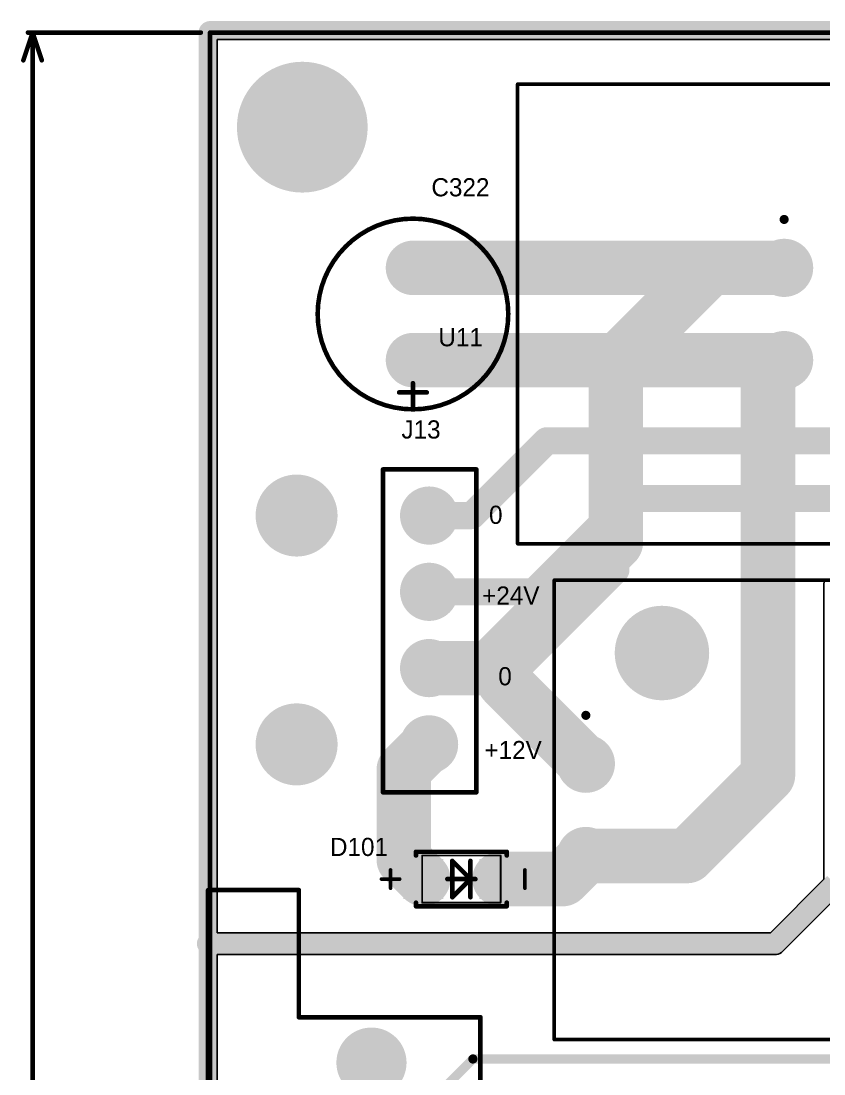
# Model space of a CAD drawing. Header units: millimetres. Extents: x 37 to 228, y -28 to 210.
# Drawn here: x 36.6 to 80.8, y 152.4 to 210.3 of the extents above; entities that cross this region are included whole.
import ezdxf

# ---------------------------------------------------------------- set-up
doc = ezdxf.new("R2010")
doc.units = ezdxf.units.MM
for name, color, linetype in [('BottomLayer', 5, 'Continuous'), ('BottomSolder', 6, 'Continuous'), ('InternalPlane1', 76, 'Continuous'), ('InternalPlane2', 16, 'Continuous'), ('KeepOutLayer', 6, 'Continuous'), ('Mechanical13', 56, 'Continuous'), ('Mechanical15', 56, 'Continuous'), ('MultiLayer', 9, 'Continuous'), ('TopLayer', 1, 'Continuous'), ('TopOverlay', 2, 'Continuous'), ('TopPaste', 8, 'Continuous'), ('TopSolder', 216, 'Continuous')]:
    doc.layers.add(name, color=color, linetype=linetype)

# ---------------------------------------------------------------- blocks, each defined once
blk = doc.blocks.new('CAP_0_2_3')
at = {"layer": 'BottomLayer', "const_width": 1.25}
for points in [[(-3.165, 0, 1), (-1.915, 0, 1)], [(1.915, 0, 1), (3.165, 0, 1)]]:
    blk.add_lwpolyline(points, format="xyb", close=True, dxfattribs=at)
at = {"layer": 'BottomSolder', "const_width": 1.352}
for points in [[(-3.216, 0, 1), (-1.864, 0, 1)], [(1.864, 0, 1), (3.216, 0, 1)]]:
    blk.add_lwpolyline(points, format="xyb", close=True, dxfattribs=at)
at = {"layer": 'InternalPlane1', "const_width": 1.258}
for points in [[(-3.169, 0, 1), (-1.911, 0, 1)], [(1.911, 0, 1), (3.169, 0, 1)]]:
    blk.add_lwpolyline(points, format="xyb", close=True, dxfattribs=at)
at = {"layer": 'InternalPlane2', "const_width": 1.258}
for points in [[(-3.169, 0, 1), (-1.911, 0, 1)], [(1.911, 0, 1), (3.169, 0, 1)]]:
    blk.add_lwpolyline(points, format="xyb", close=True, dxfattribs=at)
at = {"layer": 'MultiLayer', "const_width": 1.25}
for points in [[(-3.165, 0, 1), (-1.915, 0, 1)], [(1.915, 0, 1), (3.165, 0, 1)]]:
    blk.add_lwpolyline(points, format="xyb", close=True, dxfattribs=at)
at = {"layer": 'TopLayer', "const_width": 1.25}
for points in [[(-3.165, 0, 1), (-1.915, 0, 1)], [(1.915, 0, 1), (3.165, 0, 1)]]:
    blk.add_lwpolyline(points, format="xyb", close=True, dxfattribs=at)
at = {"layer": 'TopOverlay'}
for points, const_width in [([(5.25, 0, 1), (-5.25, 0, 1)], 0.25), ([(4.255, 0.762, 1), (4.381, 0.762, 1)], 0.127), ([(-5.312, 0, 1), (-5.188, 0, 1)], 0.125), ([(3.747, 0, 1), (3.873, 0, 1)], 0.127), ([(5.016, 0, 1), (5.144, 0, 1)], 0.127), ([(5.188, 0, 1), (5.312, 0, 1)], 0.125), ([(4.255, -0.762, 1), (4.381, -0.762, 1)], 0.127)]:
    blk.add_lwpolyline(points, format="xyb", close=True, dxfattribs=dict(at, const_width=const_width))
at = {"layer": 'TopOverlay', "const_width": 0.254}
for points in [[(4.318, -0.762), (4.318, 0.762)], [(5.08, 0), (3.81, 0)]]:
    blk.add_lwpolyline(points, dxfattribs=at)
at = {"layer": 'TopSolder', "const_width": 1.352}
for points in [[(-3.216, 0, 1), (-1.864, 0, 1)], [(1.864, 0, 1), (3.216, 0, 1)]]:
    blk.add_lwpolyline(points, format="xyb", close=True, dxfattribs=at)
blk = doc.blocks.new('CON_AMP35_102')
at = {"layer": 'BottomLayer', "const_width": 1.25}
blk.add_lwpolyline([(27.875, 0, 1), (29.125, 0, 1)], format="xyb", close=True, dxfattribs=at)
at = {"layer": 'BottomSolder', "const_width": 1.352}
blk.add_lwpolyline([(27.824, 0, 1), (29.176, 0, 1)], format="xyb", close=True, dxfattribs=at)
at = {"layer": 'InternalPlane1', "const_width": 1.933}
blk.add_lwpolyline([(27.533, 0, 1), (29.466, 0, 1)], format="xyb", close=True, dxfattribs=at)
at = {"layer": 'InternalPlane2', "const_width": 1.933}
blk.add_lwpolyline([(27.533, 0, 1), (29.466, 0, 1)], format="xyb", close=True, dxfattribs=at)
at = {"layer": 'MultiLayer', "const_width": 1.25}
blk.add_lwpolyline([(27.875, 0, 1), (29.125, 0, 1)], format="xyb", close=True, dxfattribs=at)
at = {"layer": 'TopLayer', "const_width": 1.25}
blk.add_lwpolyline([(27.875, 0, 1), (29.125, 0, 1)], format="xyb", close=True, dxfattribs=at)
at = {"layer": 'TopOverlay', "const_width": 0.254}
for points in [[(-38, 9), (38, 9)], [(38, 9), (38, 4)], [(31, 4), (38, 4)], [(31, 4), (31, -6)], [(-31, -6), (31, -6)]]:
    blk.add_lwpolyline(points, dxfattribs=at)
at = {"layer": 'TopOverlay', "const_width": 0.127}
for points in [[(37.937, 9, 1), (38.064, 9, 1)], [(37.937, 9, 1), (38.064, 9, 1)], [(30.936, 4, 1), (31.063, 4, 1)], [(30.936, 4, 1), (31.063, 4, 1)], [(37.937, 4, 1), (38.064, 4, 1)], [(37.937, 4, 1), (38.064, 4, 1)], [(30.936, -6, 1), (31.063, -6, 1)], [(30.936, -6, 1), (31.063, -6, 1)]]:
    blk.add_lwpolyline(points, format="xyb", close=True, dxfattribs=at)
at = {"layer": 'TopSolder', "const_width": 1.352}
blk.add_lwpolyline([(27.824, 0, 1), (29.176, 0, 1)], format="xyb", close=True, dxfattribs=at)
blk = doc.blocks.new('CON_1X4_4_2___L____2_119')
at = {"layer": 'BottomLayer'}
for points, const_width in [([(-6.935, 7.3, 1), (-5.665, 7.3, 1)], 1.27), ([(5.665, 7.3, 1), (6.935, 7.3, 1)], 1.27), ([(-7.05, 0, 1), (-5.55, 0, 1)], 1.5), ([(-2.85, 0, 1), (-1.35, 0, 1)], 1.5), ([(1.35, 0, 1), (2.85, 0, 1)], 1.5), ([(5.55, 0, 1), (7.05, 0, 1)], 1.5)]:
    blk.add_lwpolyline(points, format="xyb", close=True, dxfattribs=dict(at, const_width=const_width))
at = {"layer": 'BottomSolder'}
for points, const_width in [([(-6.986, 7.3, 1), (-5.614, 7.3, 1)], 1.372), ([(5.614, 7.3, 1), (6.986, 7.3, 1)], 1.372), ([(-7.101, 0, 1), (-5.499, 0, 1)], 1.602), ([(-2.901, 0, 1), (-1.299, 0, 1)], 1.602), ([(1.299, 0, 1), (2.901, 0, 1)], 1.602), ([(5.499, 0, 1), (7.101, 0, 1)], 1.602)]:
    blk.add_lwpolyline(points, format="xyb", close=True, dxfattribs=dict(at, const_width=const_width))
at = {"layer": 'InternalPlane1'}
for points, const_width in [([(-7.429, 7.3, 1), (-5.171, 7.3, 1)], 2.258), ([(5.171, 7.3, 1), (7.429, 7.3, 1)], 2.258), ([(-7.054, 0, 1), (-5.546, 0, 1)], 1.508), ([(-2.854, 0, 1), (-1.346, 0, 1)], 1.508), ([(1.346, 0, 1), (2.854, 0, 1)], 1.508), ([(5.546, 0, 1), (7.054, 0, 1)], 1.508)]:
    blk.add_lwpolyline(points, format="xyb", close=True, dxfattribs=dict(at, const_width=const_width))
at = {"layer": 'InternalPlane2'}
for points, const_width in [([(-7.429, 7.3, 1), (-5.171, 7.3, 1)], 2.258), ([(5.171, 7.3, 1), (7.429, 7.3, 1)], 2.258), ([(-7.054, 0, 1), (-5.546, 0, 1)], 1.508), ([(-2.854, 0, 1), (-1.346, 0, 1)], 1.508), ([(1.346, 0, 1), (2.854, 0, 1)], 1.508), ([(5.546, 0, 1), (7.054, 0, 1)], 1.508)]:
    blk.add_lwpolyline(points, format="xyb", close=True, dxfattribs=dict(at, const_width=const_width))
at = {"layer": 'MultiLayer'}
for points, const_width in [([(-6.935, 7.3, 1), (-5.665, 7.3, 1)], 1.27), ([(5.665, 7.3, 1), (6.935, 7.3, 1)], 1.27), ([(-7.05, 0, 1), (-5.55, 0, 1)], 1.5), ([(-2.85, 0, 1), (-1.35, 0, 1)], 1.5), ([(1.35, 0, 1), (2.85, 0, 1)], 1.5), ([(5.55, 0, 1), (7.05, 0, 1)], 1.5)]:
    blk.add_lwpolyline(points, format="xyb", close=True, dxfattribs=dict(at, const_width=const_width))
at = {"layer": 'TopLayer'}
for points, const_width in [([(-6.935, 7.3, 1), (-5.665, 7.3, 1)], 1.27), ([(5.665, 7.3, 1), (6.935, 7.3, 1)], 1.27), ([(-7.05, 0, 1), (-5.55, 0, 1)], 1.5), ([(-2.85, 0, 1), (-1.35, 0, 1)], 1.5), ([(1.35, 0, 1), (2.85, 0, 1)], 1.5), ([(5.55, 0, 1), (7.05, 0, 1)], 1.5)]:
    blk.add_lwpolyline(points, format="xyb", close=True, dxfattribs=dict(at, const_width=const_width))
at = {"layer": 'TopOverlay', "const_width": 0.254}
for points in [[(-8.94, 2.54), (8.84, 2.54)], [(-8.94, 2.54), (-8.94, -2.6)], [(8.84, 2.54), (8.84, -2.6)], [(-8.94, -2.6), (8.84, -2.6)]]:
    blk.add_lwpolyline(points, dxfattribs=at)
at = {"layer": 'TopOverlay', "const_width": 0.127}
for points in [[(-9.004, 2.54, 1), (-8.877, 2.54, 1)], [(-9.004, 2.54, 1), (-8.877, 2.54, 1)], [(8.776, 2.54, 1), (8.903, 2.54, 1)], [(8.776, 2.54, 1), (8.903, 2.54, 1)], [(-9.004, -2.6, 1), (-8.877, -2.6, 1)], [(-9.004, -2.6, 1), (-8.877, -2.6, 1)], [(8.776, -2.6, 1), (8.903, -2.6, 1)], [(8.776, -2.6, 1), (8.903, -2.6, 1)]]:
    blk.add_lwpolyline(points, format="xyb", close=True, dxfattribs=at)
at = {"layer": 'TopSolder'}
for points, const_width in [([(-6.986, 7.3, 1), (-5.614, 7.3, 1)], 1.372), ([(5.614, 7.3, 1), (6.986, 7.3, 1)], 1.372), ([(-7.101, 0, 1), (-5.499, 0, 1)], 1.602), ([(-2.901, 0, 1), (-1.299, 0, 1)], 1.602), ([(1.299, 0, 1), (2.901, 0, 1)], 1.602), ([(5.499, 0, 1), (7.101, 0, 1)], 1.602)]:
    blk.add_lwpolyline(points, format="xyb", close=True, dxfattribs=dict(at, const_width=const_width))
blk = doc.blocks.new('DC_DC_6W_123')
at = {"layer": 'BottomLayer', "const_width": 1.5}
for points in [[(-3.29, 10.16, 1), (-1.79, 10.16, 1)], [(1.79, 10.16, 1), (3.29, 10.16, 1)], [(-10.91, -10.16, 1), (-9.41, -10.16, 1)], [(-0.75, -10.16, 1), (0.75, -10.16, 1)], [(9.41, -10.16, 1), (10.91, -10.16, 1)]]:
    blk.add_lwpolyline(points, format="xyb", close=True, dxfattribs=at)
at = {"layer": 'BottomSolder', "const_width": 1.602}
for points in [[(-3.341, 10.16, 1), (-1.739, 10.16, 1)], [(1.739, 10.16, 1), (3.341, 10.16, 1)], [(-10.961, -10.16, 1), (-9.359, -10.16, 1)], [(-0.801, -10.16, 1), (0.801, -10.16, 1)], [(9.359, -10.16, 1), (10.961, -10.16, 1)]]:
    blk.add_lwpolyline(points, format="xyb", close=True, dxfattribs=at)
at = {"layer": 'InternalPlane1'}
for points, const_width in [([(-3.169, 10.16, 1), (-1.911, 10.16, 1)], 1.258), ([(1.911, 10.16, 1), (3.169, 10.16, 1)], 1.258), ([(9.37, -8.801, 1), (9.624, -8.801, 1)], 0.254), ([(10.696, -8.801, 1), (10.95, -8.801, 1)], 0.254), ([(-10.789, -10.16, 1), (-9.531, -10.16, 1)], 1.258), ([(-0.629, -10.16, 1), (0.629, -10.16, 1)], 1.258), ([(8.674, -9.497, 1), (8.928, -9.497, 1)], 0.254), ([(11.392, -9.497, 1), (11.646, -9.497, 1)], 0.254), ([(8.674, -10.823, 1), (8.928, -10.823, 1)], 0.254), ([(11.392, -10.823, 1), (11.646, -10.823, 1)], 0.254), ([(9.37, -11.519, 1), (9.624, -11.519, 1)], 0.254), ([(10.696, -11.519, 1), (10.95, -11.519, 1)], 0.254)]:
    blk.add_lwpolyline(points, format="xyb", close=True, dxfattribs=dict(at, const_width=const_width))
at = {"layer": 'InternalPlane1', "const_width": 0.508}
for points in [[(9.497, -8.801, -0.230868), (10.823, -8.801)], [(8.801, -10.823, -0.230868), (8.801, -9.497)], [(11.519, -9.497, -0.230868), (11.519, -10.823)], [(10.823, -11.519, -0.230868), (9.497, -11.519)]]:
    blk.add_lwpolyline(points, format="xyb", dxfattribs=at)
at = {"layer": 'InternalPlane2', "const_width": 1.258}
for points in [[(-3.169, 10.16, 1), (-1.911, 10.16, 1)], [(1.911, 10.16, 1), (3.169, 10.16, 1)], [(-10.789, -10.16, 1), (-9.531, -10.16, 1)], [(-0.629, -10.16, 1), (0.629, -10.16, 1)], [(9.531, -10.16, 1), (10.789, -10.16, 1)]]:
    blk.add_lwpolyline(points, format="xyb", close=True, dxfattribs=at)
at = {"layer": 'MultiLayer', "const_width": 1.5}
for points in [[(-3.29, 10.16, 1), (-1.79, 10.16, 1)], [(1.79, 10.16, 1), (3.29, 10.16, 1)], [(-10.91, -10.16, 1), (-9.41, -10.16, 1)], [(-0.75, -10.16, 1), (0.75, -10.16, 1)], [(9.41, -10.16, 1), (10.91, -10.16, 1)]]:
    blk.add_lwpolyline(points, format="xyb", close=True, dxfattribs=at)
at = {"layer": 'TopLayer', "const_width": 1.5}
for points in [[(-3.29, 10.16, 1), (-1.79, 10.16, 1)], [(1.79, 10.16, 1), (3.29, 10.16, 1)], [(-10.91, -10.16, 1), (-9.41, -10.16, 1)], [(-0.75, -10.16, 1), (0.75, -10.16, 1)], [(9.41, -10.16, 1), (10.91, -10.16, 1)]]:
    blk.add_lwpolyline(points, format="xyb", close=True, dxfattribs=at)
at = {"layer": 'TopOverlay', "const_width": 0.2}
for points in [[(-12.65, 11.9), (-12.65, -11.9)], [(-12.65, 11.9), (12.65, 11.9)], [(12.65, 11.9), (12.65, 0.635)], [(12.65, 0.635), (12.65, -11.9)], [(-12.65, -11.9), (12.65, -11.9)]]:
    blk.add_lwpolyline(points, dxfattribs=at)
at = {"layer": 'TopOverlay'}
for points, const_width in [([(-12.7, 11.9, 1), (-12.6, 11.9, 1)], 0.1), ([(-12.7, 11.9, 1), (-12.6, 11.9, 1)], 0.1), ([(12.6, 11.9, 1), (12.7, 11.9, 1)], 0.1), ([(12.6, 11.9, 1), (12.7, 11.9, 1)], 0.1), ([(5.33, 10.16, 1), (5.08, 10.16, 1)], 0.25), ([(5.018, 10.16, 1), (5.142, 10.16, 1)], 0.125), ([(5.268, 10.16, 1), (5.393, 10.16, 1)], 0.125), ([(12.6, 0.635, 1), (12.7, 0.635, 1)], 0.1), ([(12.6, 0.635, 1), (12.7, 0.635, 1)], 0.1), ([(-12.7, -11.9, 1), (-12.6, -11.9, 1)], 0.1), ([(-12.7, -11.9, 1), (-12.6, -11.9, 1)], 0.1), ([(12.6, -11.9, 1), (12.7, -11.9, 1)], 0.1), ([(12.6, -11.9, 1), (12.7, -11.9, 1)], 0.1)]:
    blk.add_lwpolyline(points, format="xyb", close=True, dxfattribs=dict(at, const_width=const_width))
at = {"layer": 'TopSolder', "const_width": 1.602}
for points in [[(-3.341, 10.16, 1), (-1.739, 10.16, 1)], [(1.739, 10.16, 1), (3.341, 10.16, 1)], [(-10.961, -10.16, 1), (-9.359, -10.16, 1)], [(-0.801, -10.16, 1), (0.801, -10.16, 1)], [(9.359, -10.16, 1), (10.961, -10.16, 1)]]:
    blk.add_lwpolyline(points, format="xyb", close=True, dxfattribs=at)
blk = doc.blocks.new('LC_SMA_DO_214AC__S2_124')
at = {"layer": 'Mechanical13', "const_width": 0.1}
for points in [[(2.16, 1.3), (-2.16, 1.3)], [(-2.16, 1.3), (-2.16, -1.3)], [(2.16, 1.3), (2.16, -1.3)], [(2.16, -1.3), (-2.16, -1.3)]]:
    blk.add_lwpolyline(points, dxfattribs=at)
at = {"layer": 'Mechanical13', "const_width": 0.05}
for points in [[(-2.185, 1.3, 1), (-2.135, 1.3, 1)], [(-2.185, 1.3, 1), (-2.135, 1.3, 1)], [(2.135, 1.3, 1), (2.185, 1.3, 1)], [(2.135, 1.3, 1), (2.185, 1.3, 1)], [(-2.185, -1.3, 1), (-2.135, -1.3, 1)], [(-2.185, -1.3, 1), (-2.135, -1.3, 1)], [(2.135, -1.3, 1), (2.185, -1.3, 1)], [(2.135, -1.3, 1), (2.185, -1.3, 1)]]:
    blk.add_lwpolyline(points, format="xyb", close=True, dxfattribs=at)
at = {"layer": 'Mechanical15', "const_width": 0.203}
for points in [[(-3.5, 0.5), (-3.5, -0.5)], [(3.9, 0.5), (3.9, -0.5)], [(4.4, 0), (3.4, 0)]]:
    blk.add_lwpolyline(points, dxfattribs=at)
at = {"layer": 'Mechanical15', "const_width": 0.102}
for points in [[(-3.551, 0.5, 1), (-3.449, 0.5, 1)], [(3.849, 0.5, 1), (3.951, 0.5, 1)], [(3.349, 0, 1), (3.451, 0, 1)], [(4.349, 0, 1), (4.451, 0, 1)], [(-3.551, -0.5, 1), (-3.449, -0.5, 1)], [(3.849, -0.5, 1), (3.951, -0.5, 1)]]:
    blk.add_lwpolyline(points, format="xyb", close=True, dxfattribs=at)
at = {"layer": 'TopLayer'}
for points in [[(-3.1, 1), (-3.1, -1), (-1.1, 1), (-1.1, -1)], [(1.1, 1), (1.1, -1), (3.1, 1), (3.1, -1)]]:
    blk.add_solid(points, dxfattribs=at)
at = {"layer": 'TopOverlay', "const_width": 0.254}
for points in [[(-2.5, 1.5), (-2.5, 1.3)], [(2.5, 1.5), (-2.5, 1.5)], [(2.5, 1.5), (2.5, 1.3)], [(0.5, 1), (-0.5, 0)], [(-0.5, 1), (-0.5, -1)], [(0.5, 1), (0.5, -1)], [(0.77, 0), (-0.77, 0)], [(0.5, -1), (-0.5, 0)], [(-2.5, -1.3), (-2.5, -1.5)], [(2.5, -1.5), (-2.5, -1.5)], [(2.5, -1.3), (2.5, -1.5)]]:
    blk.add_lwpolyline(points, dxfattribs=at)
at = {"layer": 'TopOverlay', "const_width": 0.127}
for points in [[(-2.564, 1.5, 1), (-2.437, 1.5, 1)], [(-2.564, 1.5, 1), (-2.437, 1.5, 1)], [(-2.564, 1.3, 1), (-2.437, 1.3, 1)], [(2.437, 1.5, 1), (2.564, 1.5, 1)], [(2.437, 1.5, 1), (2.564, 1.5, 1)], [(2.437, 1.3, 1), (2.564, 1.3, 1)], [(-0.563, 1, 1), (-0.436, 1, 1)], [(0.436, 1, 1), (0.563, 1, 1)], [(0.436, 1, 1), (0.563, 1, 1)], [(-0.834, 0, 1), (-0.707, 0, 1)], [(-0.563, 0, 1), (-0.436, 0, 1)], [(-0.563, 0, 1), (-0.436, 0, 1)], [(0.707, 0, 1), (0.834, 0, 1)], [(-0.563, -1, 1), (-0.436, -1, 1)], [(0.436, -1, 1), (0.563, -1, 1)], [(0.436, -1, 1), (0.563, -1, 1)], [(-2.564, -1.3, 1), (-2.437, -1.3, 1)], [(-2.564, -1.5, 1), (-2.437, -1.5, 1)], [(-2.564, -1.5, 1), (-2.437, -1.5, 1)], [(2.437, -1.3, 1), (2.564, -1.3, 1)], [(2.437, -1.5, 1), (2.564, -1.5, 1)], [(2.437, -1.5, 1), (2.564, -1.5, 1)]]:
    blk.add_lwpolyline(points, format="xyb", close=True, dxfattribs=at)
at = {"layer": 'TopPaste'}
for points in [[(-3.1, 1), (-3.1, -1), (-1.1, 1), (-1.1, -1)], [(1.1, 1), (1.1, -1), (3.1, 1), (3.1, -1)]]:
    blk.add_solid(points, dxfattribs=at)
at = {"layer": 'TopSolder'}
for points in [[(-3.202, 1.102), (-3.202, -1.102), (-0.998, 1.102), (-0.998, -1.102)], [(0.998, 1.102), (0.998, -1.102), (3.202, 1.102), (3.202, -1.102)]]:
    blk.add_solid(points, dxfattribs=at)
blk = doc.blocks.new('VRB1224XD_10WR2_150')
at = {"layer": 'BottomLayer', "const_width": 1.5}
for points in [[(10.426, 9.906, 1), (11.926, 9.906, 1)], [(-9.894, 2.286, 1), (-8.394, 2.286, 1)], [(10.426, -0.254, 1), (11.926, -0.254, 1)], [(-9.894, -2.794, 1), (-8.394, -2.794, 1)], [(10.426, -10.414, 1), (11.926, -10.414, 1)]]:
    blk.add_lwpolyline(points, format="xyb", close=True, dxfattribs=at)
at = {"layer": 'BottomSolder', "const_width": 1.602}
for points in [[(10.375, 9.906, 1), (11.977, 9.906, 1)], [(-9.945, 2.286, 1), (-8.343, 2.286, 1)], [(10.375, -0.254, 1), (11.977, -0.254, 1)], [(-9.945, -2.794, 1), (-8.343, -2.794, 1)], [(10.375, -10.414, 1), (11.977, -10.414, 1)]]:
    blk.add_lwpolyline(points, format="xyb", close=True, dxfattribs=at)
at = {"layer": 'InternalPlane1', "const_width": 1.258}
for points in [[(10.547, 9.906, 1), (11.805, 9.906, 1)], [(-9.773, 2.286, 1), (-8.515, 2.286, 1)], [(10.547, -0.254, 1), (11.805, -0.254, 1)], [(-9.773, -2.794, 1), (-8.515, -2.794, 1)], [(10.547, -10.414, 1), (11.805, -10.414, 1)]]:
    blk.add_lwpolyline(points, format="xyb", close=True, dxfattribs=at)
at = {"layer": 'InternalPlane2', "const_width": 1.258}
for points in [[(10.547, 9.906, 1), (11.805, 9.906, 1)], [(-9.773, 2.286, 1), (-8.515, 2.286, 1)], [(10.547, -0.254, 1), (11.805, -0.254, 1)], [(-9.773, -2.794, 1), (-8.515, -2.794, 1)], [(10.547, -10.414, 1), (11.805, -10.414, 1)]]:
    blk.add_lwpolyline(points, format="xyb", close=True, dxfattribs=at)
at = {"layer": 'MultiLayer', "const_width": 1.5}
for points in [[(10.426, 9.906, 1), (11.926, 9.906, 1)], [(-9.894, 2.286, 1), (-8.394, 2.286, 1)], [(10.426, -0.254, 1), (11.926, -0.254, 1)], [(-9.894, -2.794, 1), (-8.394, -2.794, 1)], [(10.426, -10.414, 1), (11.926, -10.414, 1)]]:
    blk.add_lwpolyline(points, format="xyb", close=True, dxfattribs=at)
at = {"layer": 'TopLayer', "const_width": 1.5}
for points in [[(10.426, 9.906, 1), (11.926, 9.906, 1)], [(-9.894, 2.286, 1), (-8.394, 2.286, 1)], [(10.426, -0.254, 1), (11.926, -0.254, 1)], [(-9.894, -2.794, 1), (-8.394, -2.794, 1)], [(10.426, -10.414, 1), (11.926, -10.414, 1)]]:
    blk.add_lwpolyline(points, format="xyb", close=True, dxfattribs=at)
at = {"layer": 'TopOverlay', "const_width": 0.2}
for points in [[(-23.826, 12.396), (-10.884, 12.396)], [(-23.826, -12.904), (-23.826, 12.396)], [(-10.884, 12.396), (0.381, 12.396)], [(0.381, 12.396), (12.916, 12.396)], [(12.916, 12.396), (25.704, 12.396)], [(25.704, -12.904), (25.704, 12.396)], [(-23.826, -12.904), (-10.884, -12.904)], [(-10.884, -12.904), (12.916, -12.904)], [(12.916, -12.904), (25.704, -12.904)]]:
    blk.add_lwpolyline(points, dxfattribs=at)
at = {"layer": 'TopOverlay'}
for points, const_width in [([(-23.876, 12.396, 1), (-23.776, 12.396, 1)], 0.1), ([(-23.876, 12.396, 1), (-23.776, 12.396, 1)], 0.1), ([(-10.934, 12.396, 1), (-10.834, 12.396, 1)], 0.1), ([(-10.934, 12.396, 1), (-10.834, 12.396, 1)], 0.1), ([(0.331, 12.396, 1), (0.431, 12.396, 1)], 0.1), ([(0.331, 12.396, 1), (0.431, 12.396, 1)], 0.1), ([(12.866, 12.396, 1), (12.966, 12.396, 1)], 0.1), ([(12.866, 12.396, 1), (12.966, 12.396, 1)], 0.1), ([(25.654, 12.396, 1), (25.754, 12.396, 1)], 0.1), ([(25.654, 12.396, 1), (25.754, 12.396, 1)], 0.1), ([(-9.019, 4.951, 1), (-9.269, 4.951, 1)], 0.25), ([(-9.332, 4.951, 1), (-9.207, 4.951, 1)], 0.125), ([(-9.081, 4.951, 1), (-8.956, 4.951, 1)], 0.125), ([(-23.876, -12.904, 1), (-23.776, -12.904, 1)], 0.1), ([(-23.876, -12.904, 1), (-23.776, -12.904, 1)], 0.1), ([(-10.934, -12.904, 1), (-10.834, -12.904, 1)], 0.1), ([(-10.934, -12.904, 1), (-10.834, -12.904, 1)], 0.1), ([(12.866, -12.904, 1), (12.966, -12.904, 1)], 0.1), ([(12.866, -12.904, 1), (12.966, -12.904, 1)], 0.1), ([(25.654, -12.904, 1), (25.754, -12.904, 1)], 0.1), ([(25.654, -12.904, 1), (25.754, -12.904, 1)], 0.1)]:
    blk.add_lwpolyline(points, format="xyb", close=True, dxfattribs=dict(at, const_width=const_width))
at = {"layer": 'TopSolder', "const_width": 1.602}
for points in [[(10.375, 9.906, 1), (11.977, 9.906, 1)], [(-9.945, 2.286, 1), (-8.343, 2.286, 1)], [(10.375, -0.254, 1), (11.977, -0.254, 1)], [(-9.945, -2.794, 1), (-8.343, -2.794, 1)], [(10.375, -10.414, 1), (11.977, -10.414, 1)]]:
    blk.add_lwpolyline(points, format="xyb", close=True, dxfattribs=at)

msp = doc.modelspace()

# ---------------------------------------------------------------- linework, layer by layer
at = {"layer": 'BottomLayer'}
for points, const_width in [([(50.35, 204.5, 1), (53.85, 204.5, 1)], 3.5), ([(57.446, 196.753, 1), (58.946, 196.753, 1)], 1.5), ([(77.893, 196.753, 1), (79.393, 196.753, 1)], 1.5), ([(57.446, 191.673, 1), (58.946, 191.673, 1)], 1.5), ([(77.893, 191.673, 1), (79.393, 191.673, 1)], 1.5), ([(65.187, 187.228, 1), (65.937, 187.228, 1)], 0.75), ([(65.187, 187.228, 1), (65.937, 187.228, 1)], 0.75), ([(69.632, 184.053, 1), (70.382, 184.053, 1)], 0.75), ([(69.632, 184.053, 1), (70.382, 184.053, 1)], 0.75), ([(58.71, 183.114, 1), (59.46, 183.114, 1)], 0.75), ([(61.073, 183.114, 1), (61.823, 183.114, 1)], 0.75), ([(61.073, 183.114, 1), (61.823, 183.114, 1)], 0.75), ([(58.71, 178.914, 1), (59.46, 178.914, 1)], 0.75), ([(64.493, 178.914, 1), (65.243, 178.914, 1)], 0.75), ([(64.493, 178.914, 1), (65.243, 178.914, 1)], 0.75), ([(70.662, 175.544, 1), (73.162, 175.544, 1)], 2.5)]:
    msp.add_lwpolyline(points, format="xyb", close=True, dxfattribs=dict(at, const_width=const_width))
for points, const_width in [([(58.196, 196.753), (78.643, 196.753)], 3), ([(58.196, 191.673), (78.643, 191.673)], 3), ([(61.448, 183.114), (65.562, 187.228)], 1.5), ([(65.562, 187.228), (87.152, 187.228)], 1.5), ([(64.868, 178.914), (70.007, 184.053)], 1.5), ([(70.007, 184.053), (98.963, 184.053)], 1.5), ([(59.085, 183.114), (61.448, 183.114)], 1.5), ([(59.085, 178.914), (64.868, 178.914)], 1.5)]:
    msp.add_lwpolyline(points, dxfattribs=dict(at, const_width=const_width))
at = {"layer": 'BottomSolder'}
for points, const_width in [([(50.299, 204.5, 1), (53.901, 204.5, 1)], 3.602), ([(70.611, 175.544, 1), (73.213, 175.544, 1)], 2.602)]:
    msp.add_lwpolyline(points, format="xyb", close=True, dxfattribs=dict(at, const_width=const_width))
at = {"layer": 'InternalPlane1'}
for p, q in [((47.403, 160.144), (47.403, 209.324)), ((47.403, 209.324), (226.977, 209.324)), ((80.843, 179.448), (80.835, 179.354)), ((80.835, 179.354), (80.835, 163.093)), ((80.835, 163.093), (77.886, 160.144)), ((78.561, 159.116), (81.863, 162.418)), ((77.886, 160.144), (47.403, 160.144)), ((47.403, 67.723), (47.403, 158.94)), ((47.403, 158.94), (78.135, 158.94)), ((78.135, 158.94), (78.229, 158.948)), ((78.229, 158.948), (78.321, 158.97)), ((78.321, 158.97), (78.408, 159.006)), ((78.408, 159.006), (78.489, 159.055)), ((78.489, 159.055), (78.561, 159.116))]:
    msp.add_line(p, q, dxfattribs=at)
at = {"layer": 'InternalPlane1', "const_width": 1.016}
msp.add_lwpolyline([(46.893, 209.707, -0.414214), (47.02, 209.834)], format="xyb", dxfattribs=at)
at = {"layer": 'InternalPlane1'}
for points, const_width in [([(46.893, 67.34), (46.893, 209.707)], 1.016), ([(47.02, 209.834), (227.36, 209.834)], 1.016), ([(78.135, 159.542), (81.437, 162.844)], 1.2), ([(46.893, 159.542), (78.135, 159.542)], 1.2)]:
    msp.add_lwpolyline(points, dxfattribs=dict(at, const_width=const_width))
for points, const_width in [([(46.639, 209.707, 1), (47.147, 209.707, 1)], 0.508), ([(46.639, 209.707, 1), (47.147, 209.707, 1)], 0.508), ([(46.766, 209.834, 1), (47.274, 209.834, 1)], 0.508), ([(46.766, 209.834, 1), (47.274, 209.834, 1)], 0.508), ([(50.971, 204.5, 1), (53.229, 204.5, 1)], 2.258), ([(70.908, 175.544, 1), (72.916, 175.544, 1)], 2.008), ([(46.593, 159.542, 1), (47.193, 159.542, 1)], 0.6), ([(77.835, 159.542, 1), (78.435, 159.542, 1)], 0.6), ([(77.835, 159.542, 1), (78.435, 159.542, 1)], 0.6)]:
    msp.add_lwpolyline(points, format="xyb", close=True, dxfattribs=dict(at, const_width=const_width))
at = {"layer": 'InternalPlane2'}
for p, q in [((47.403, 160.144), (47.403, 209.324)), ((47.403, 209.324), (226.977, 209.324)), ((80.843, 179.448), (80.835, 179.354)), ((80.835, 179.354), (80.835, 163.093)), ((80.835, 163.093), (77.886, 160.144)), ((78.561, 159.116), (81.863, 162.418)), ((77.886, 160.144), (47.403, 160.144)), ((47.403, 67.723), (47.403, 158.94)), ((47.403, 158.94), (78.135, 158.94)), ((78.135, 158.94), (78.229, 158.948)), ((78.229, 158.948), (78.321, 158.97)), ((78.321, 158.97), (78.408, 159.006)), ((78.408, 159.006), (78.489, 159.055)), ((78.489, 159.055), (78.561, 159.116))]:
    msp.add_line(p, q, dxfattribs=at)
at = {"layer": 'InternalPlane2', "const_width": 1.016}
msp.add_lwpolyline([(46.893, 209.707, -0.414214), (47.02, 209.834)], format="xyb", dxfattribs=at)
at = {"layer": 'InternalPlane2'}
for points, const_width in [([(46.893, 67.34), (46.893, 209.707)], 1.016), ([(47.02, 209.834), (227.36, 209.834)], 1.016), ([(78.135, 159.542), (81.437, 162.844)], 1.2), ([(46.893, 159.542), (78.135, 159.542)], 1.2)]:
    msp.add_lwpolyline(points, dxfattribs=dict(at, const_width=const_width))
for points, const_width in [([(46.639, 209.707, 1), (47.147, 209.707, 1)], 0.508), ([(46.639, 209.707, 1), (47.147, 209.707, 1)], 0.508), ([(46.766, 209.834, 1), (47.274, 209.834, 1)], 0.508), ([(46.766, 209.834, 1), (47.274, 209.834, 1)], 0.508), ([(50.971, 204.5, 1), (53.229, 204.5, 1)], 2.258), ([(70.908, 175.544, 1), (72.916, 175.544, 1)], 2.008), ([(46.593, 159.542, 1), (47.193, 159.542, 1)], 0.6), ([(77.835, 159.542, 1), (78.435, 159.542, 1)], 0.6), ([(77.835, 159.542, 1), (78.435, 159.542, 1)], 0.6)]:
    msp.add_lwpolyline(points, format="xyb", close=True, dxfattribs=dict(at, const_width=const_width))
at = {"layer": 'KeepOutLayer', "const_width": 0.254}
for points in [[(47.02, 181.64), (47.02, 209.707)], [(47.02, 209.707), (227.36, 209.707)], [(47.02, 67.34), (47.02, 181.64)]]:
    msp.add_lwpolyline(points, dxfattribs=at)
at = {"layer": 'KeepOutLayer', "const_width": 0.127}
for points in [[(46.956, 209.707, 1), (47.083, 209.707, 1)], [(46.956, 209.707, 1), (47.083, 209.707, 1)], [(46.956, 181.64, 1), (47.083, 181.64, 1)], [(46.956, 181.64, 1), (47.083, 181.64, 1)]]:
    msp.add_lwpolyline(points, format="xyb", close=True, dxfattribs=at)
at = {"layer": 'MultiLayer'}
for points, const_width in [([(50.35, 204.5, 1), (53.85, 204.5, 1)], 3.5), ([(70.662, 175.544, 1), (73.162, 175.544, 1)], 2.5)]:
    msp.add_lwpolyline(points, format="xyb", close=True, dxfattribs=dict(at, const_width=const_width))
at = {"layer": 'TopLayer'}
for points, const_width in [([(36.733, 208.183), (37.241, 209.707)], 0.254), ([(36.987, 209.707), (46.512, 209.707)], 0.254), ([(37.241, 142.586), (37.241, 209.707)], 0.254), ([(37.241, 209.707), (37.749, 208.183)], 0.254), ([(69.372, 191.546), (74.579, 196.753)], 3), ([(74.579, 196.753), (78.643, 196.753)], 3), ([(77.754, 190.784), (78.643, 191.673)], 3), ([(69.372, 181.631), (69.372, 191.546)], 3), ([(77.754, 168.813), (77.754, 190.784)], 3), ([(62.455, 174.714), (69.372, 181.631)], 3), ([(69.372, 180.116), (69.372, 181.631)], 1.5), ([(63.212, 173.956), (69.372, 180.116)], 1.5), ([(59.085, 174.714), (62.455, 174.714)], 3), ([(63.212, 173.956), (67.721, 169.448)], 3), ([(57.688, 169.117), (59.085, 170.514)], 3), ([(57.688, 164.173), (57.688, 169.117)], 3), ([(73.309, 164.368), (77.754, 168.813)], 3), ([(66.451, 163.098), (67.721, 164.368)], 3), ([(67.721, 164.368), (73.309, 164.368)], 3), ([(57.688, 164.173), (58.763, 163.098)], 3), ([(62.963, 163.098), (66.451, 163.098)], 3), ([(57.053, 148.747), (61.498, 153.192)], 0.508), ([(61.498, 153.192), (93.629, 153.192)], 0.508)]:
    msp.add_lwpolyline(points, dxfattribs=dict(at, const_width=const_width))
for points, const_width in [([(36.923, 209.707, 1), (37.05, 209.707, 1)], 0.127), ([(37.177, 209.707, 1), (37.304, 209.707, 1)], 0.127), ([(37.177, 209.707, 1), (37.304, 209.707, 1)], 0.127), ([(37.177, 209.707, 1), (37.304, 209.707, 1)], 0.127), ([(46.448, 209.707, 1), (46.575, 209.707, 1)], 0.127), ([(36.669, 208.183, 1), (36.796, 208.183, 1)], 0.127), ([(37.685, 208.183, 1), (37.812, 208.183, 1)], 0.127), ([(50.35, 204.5, 1), (53.85, 204.5, 1)], 3.5), ([(73.829, 196.753, 1), (75.329, 196.753, 1)], 1.5), ([(73.829, 196.753, 1), (75.329, 196.753, 1)], 1.5), ([(77.893, 196.753, 1), (79.393, 196.753, 1)], 1.5), ([(77.893, 191.673, 1), (79.393, 191.673, 1)], 1.5), ([(68.622, 191.546, 1), (70.122, 191.546, 1)], 1.5), ([(68.622, 191.546, 1), (70.122, 191.546, 1)], 1.5), ([(77.004, 190.784, 1), (78.504, 190.784, 1)], 1.5), ([(77.004, 190.784, 1), (78.504, 190.784, 1)], 1.5), ([(68.622, 181.631, 1), (70.122, 181.631, 1)], 1.5), ([(68.622, 181.631, 1), (70.122, 181.631, 1)], 1.5), ([(68.997, 181.631, 1), (69.747, 181.631, 1)], 0.75), ([(68.997, 180.116, 1), (69.747, 180.116, 1)], 0.75), ([(68.997, 180.116, 1), (69.747, 180.116, 1)], 0.75), ([(70.662, 175.544, 1), (73.162, 175.544, 1)], 2.5), ([(58.335, 174.714, 1), (59.835, 174.714, 1)], 1.5), ([(61.705, 174.714, 1), (63.205, 174.714, 1)], 1.5), ([(61.705, 174.714, 1), (63.205, 174.714, 1)], 1.5), ([(62.463, 173.956, 1), (63.962, 173.956, 1)], 1.5), ([(62.837, 173.956, 1), (63.588, 173.956, 1)], 0.75), ([(58.335, 170.514, 1), (59.835, 170.514, 1)], 1.5), ([(56.938, 169.117, 1), (58.438, 169.117, 1)], 1.5), ([(56.938, 169.117, 1), (58.438, 169.117, 1)], 1.5), ([(66.971, 169.448, 1), (68.471, 169.448, 1)], 1.5), ([(77.004, 168.813, 1), (78.504, 168.813, 1)], 1.5), ([(77.004, 168.813, 1), (78.504, 168.813, 1)], 1.5), ([(66.971, 164.368, 1), (68.471, 164.368, 1)], 1.5), ([(66.971, 164.368, 1), (68.471, 164.368, 1)], 1.5), ([(72.559, 164.368, 1), (74.059, 164.368, 1)], 1.5), ([(72.559, 164.368, 1), (74.059, 164.368, 1)], 1.5), ([(56.938, 164.173, 1), (58.438, 164.173, 1)], 1.5), ([(56.938, 164.173, 1), (58.438, 164.173, 1)], 1.5), ([(58.013, 163.098, 1), (59.513, 163.098, 1)], 1.5), ([(62.213, 163.098, 1), (63.713, 163.098, 1)], 1.5), ([(65.701, 163.098, 1), (67.201, 163.098, 1)], 1.5), ([(65.701, 163.098, 1), (67.201, 163.098, 1)], 1.5), ([(61.371, 153.192, 1), (61.625, 153.192, 1)], 0.254), ([(61.371, 153.192, 1), (61.625, 153.192, 1)], 0.254)]:
    msp.add_lwpolyline(points, format="xyb", close=True, dxfattribs=dict(at, const_width=const_width))
at = {"layer": 'TopSolder'}
for points, const_width in [([(50.299, 204.5, 1), (53.901, 204.5, 1)], 3.602), ([(70.611, 175.544, 1), (73.213, 175.544, 1)], 2.602)]:
    msp.add_lwpolyline(points, format="xyb", close=True, dxfattribs=dict(at, const_width=const_width))

# ---------------------------------------------------------------- block references
msp.add_blockref('VRB1224XD_10WR2_150', (87.787, 194.467))
for name, p, rotation in [('CAP_0_2_3', (58.196, 194.213), 270), ('CON_1X4_4_2___L____2_119', (59.085, 176.814), 90), ('DC_DC_6W_123', (77.881, 166.908), 90), ('LC_SMA_DO_214AC__S2_124', (60.863, 163.098), 180), ('CON_AMP35_102', (55.91, 124.49), 90)]:
    msp.add_blockref(name, p, dxfattribs=dict(rotation=rotation))

# ---------------------------------------------------------------- texts
at = {"layer": 'TopOverlay'}
for s, p in [('C322', (59.212, 200.69)), ('U11', (59.593, 192.435)), ('J13', (57.561, 187.355)), ('0', (62.387, 182.656)), ('+24V', (62.006, 178.211)), ('0', (62.895, 173.766)), ('+12V', (62.133, 169.702)), ('D101', (53.624, 164.368))]:
    msp.add_text(s, height=1, dxfattribs=at).set_placement(p)

doc.saveas('drawing.dxf')
